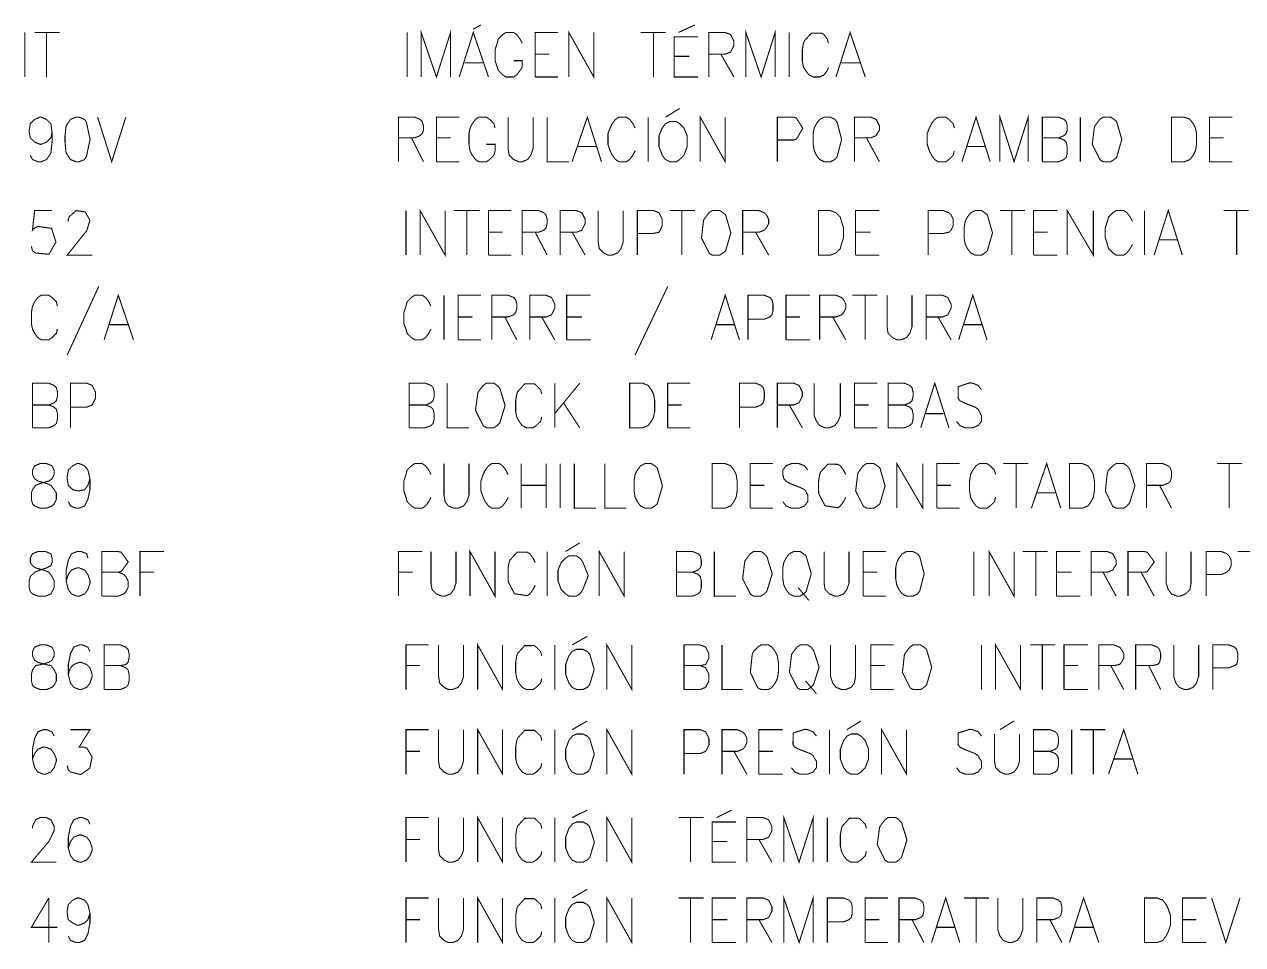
# Model space of a CAD drawing. Header units: millimetres. Extents: x -1355 to 3509, y -1443 to -567.
# Drawn here: x 3369.8 to 3420.3, y -744.8 to -706.6 of the extents above; entities that cross this region are included whole.
import ezdxf

# ---------------------------------------------------------------- set-up
doc = ezdxf.new("R2010")
doc.units = ezdxf.units.MM

msp = doc.modelspace()

# ---------------------------------------------------------------- linework, layer by layer
at = {"color": 0, "const_width": 0.045}
for points in [[(3369.777, -706.973), (3369.777, -708.82)], [(3370.182, -706.973), (3371.217, -706.973)], [(3370.677, -706.973), (3370.677, -708.82)], [(3385.631, -706.973), (3385.631, -708.82)], [(3386.217, -708.82), (3386.217, -706.973), (3386.848, -708.82), (3387.434, -706.973), (3387.434, -708.82)], [(3387.795, -708.82), (3388.378, -706.973), (3389.009, -708.82)], [(3388.378, -706.838), (3388.695, -706.659)], [(3390.408, -707.425), (3390.317, -707.243), (3390.182, -707.064), (3390.048, -706.973), (3389.73, -706.973), (3389.595, -707.064), (3389.417, -707.243), (3389.369, -707.425), (3389.282, -707.694), (3389.282, -708.143), (3389.417, -708.551), (3389.595, -708.729), (3389.73, -708.82), (3390.048, -708.82), (3390.182, -708.729), (3390.317, -708.551), (3390.408, -708.415), (3390.408, -708.143), (3390.048, -708.143)], [(3390.948, -708.82), (3390.948, -706.973), (3391.892, -706.973)], [(3392.343, -708.82), (3392.343, -706.973), (3393.378, -708.82), (3393.378, -706.973)], [(3395.317, -706.973), (3396.352, -706.973)], [(3395.857, -706.973), (3395.857, -708.82)], [(3396.892, -706.973), (3397.569, -706.659)], [(3398.153, -708.82), (3398.153, -706.973), (3398.83, -706.973), (3399.056, -707.064), (3399.191, -707.334), (3399.191, -707.512), (3399.056, -707.786), (3398.83, -707.873), (3398.153, -707.873)], [(3399.686, -708.82), (3399.686, -706.973), (3400.317, -708.82), (3400.901, -706.973), (3400.901, -708.82)], [(3401.487, -706.973), (3401.487, -708.82)], [(3403.109, -707.425), (3403.064, -707.243), (3402.93, -707.064), (3402.83, -707), (3402.405, -707), (3402.109, -707.325), (3402.073, -707.425), (3402.027, -707.694), (3402.027, -708.143), (3402.073, -708.415), (3402.164, -708.551), (3402.299, -708.729), (3402.478, -708.82), (3402.749, -708.82), (3402.93, -708.729), (3403.064, -708.551), (3403.109, -708.415)], [(3403.425, -708.82), (3404.009, -706.973), (3404.639, -708.82)], [(3397.704, -707.155), (3396.713, -707.155), (3396.713, -708.82), (3397.704, -708.82)], [(3390.948, -707.873), (3391.534, -707.873)], [(3396.713, -707.964), (3397.343, -707.964)], [(3398.649, -707.873), (3399.191, -708.82)], [(3388.018, -708.234), (3388.786, -708.234)], [(3403.649, -708.234), (3404.417, -708.234)], [(3390.948, -708.82), (3391.892, -708.82)], [(3370.903, -711.116), (3370.856, -711.342), (3370.677, -711.521), (3370.451, -711.612), (3370.407, -711.612), (3370.182, -711.521), (3370.002, -711.342), (3369.956, -711.116), (3369.956, -711.029), (3370.002, -710.756), (3370.182, -710.577), (3370.407, -710.486), (3370.451, -710.486), (3370.677, -710.577), (3370.856, -710.756), (3370.903, -711.116), (3370.903, -711.521), (3370.856, -711.973), (3370.677, -712.243), (3370.451, -712.334), (3370.316, -712.334), (3370.091, -712.243), (3370.002, -712.064)], [(3372.794, -710.486), (3373.378, -712.334), (3373.965, -710.486)], [(3385.272, -712.334), (3385.272, -710.486), (3385.948, -710.486), (3386.172, -710.577), (3386.261, -710.668), (3386.308, -710.847), (3386.308, -711.029), (3386.261, -711.164), (3386.172, -711.252), (3385.948, -711.342), (3385.272, -711.342)], [(3386.848, -712.334), (3386.848, -710.486), (3387.795, -710.486)], [(3389.282, -710.938), (3389.235, -710.756), (3389.056, -710.577), (3388.921, -710.486), (3388.604, -710.486), (3388.469, -710.577), (3388.334, -710.756), (3388.243, -710.938), (3388.199, -711.164), (3388.199, -711.612), (3388.243, -711.882), (3388.334, -712.064), (3388.469, -712.243), (3388.604, -712.334), (3388.921, -712.334), (3389.056, -712.243), (3389.235, -712.064), (3389.282, -711.882), (3389.282, -711.612), (3388.921, -711.612)], [(3389.821, -710.486), (3389.821, -711.794), (3389.865, -712.064), (3390.048, -712.243), (3390.27, -712.334), (3390.408, -712.334), (3390.631, -712.243), (3390.766, -712.064), (3390.857, -711.794), (3390.857, -710.486)], [(3391.443, -710.486), (3391.443, -712.334), (3392.343, -712.334)], [(3392.478, -712.334), (3393.109, -710.486), (3393.695, -712.334)], [(3395.091, -710.938), (3395, -710.756), (3394.865, -710.577), (3394.73, -710.486), (3394.417, -710.486), (3394.282, -710.577), (3394.144, -710.756), (3394.056, -710.938), (3393.965, -711.164), (3393.965, -711.612), (3394.056, -711.882), (3394.144, -712.064), (3394.282, -712.243), (3394.417, -712.334), (3394.73, -712.334), (3394.865, -712.243), (3395, -712.064), (3395.091, -711.882)], [(3395.631, -710.486), (3395.631, -712.334)], [(3396.352, -710.486), (3396.938, -710.126)], [(3397.795, -712.334), (3397.795, -710.486), (3398.83, -712.334), (3398.83, -710.486)], [(3400.992, -712.334), (3400.992, -710.486), (3401.669, -710.486), (3401.786, -710.527), (3402.047, -710.952), (3401.789, -711.392), (3401.669, -711.433), (3400.992, -711.433)], [(3404.191, -712.334), (3404.191, -710.486), (3404.865, -710.486), (3405.091, -710.577), (3405.226, -710.847), (3405.226, -711.029), (3405.135, -711.164), (3405.091, -711.252), (3404.865, -711.342), (3404.191, -711.342)], [(3408.335, -710.938), (3408.288, -710.756), (3408.109, -710.577), (3407.975, -710.486), (3407.658, -710.486), (3407.523, -710.577), (3407.388, -710.756), (3407.299, -710.938), (3407.209, -711.164), (3407.209, -711.612), (3407.299, -711.882), (3407.388, -712.064), (3407.523, -712.243), (3407.658, -712.334), (3407.975, -712.334), (3408.109, -712.243), (3408.288, -712.064), (3408.335, -711.882)], [(3408.649, -712.334), (3409.235, -710.486), (3409.821, -712.334)], [(3410.226, -712.334), (3410.226, -710.486), (3410.813, -712.334), (3411.397, -710.486), (3411.397, -712.334)], [(3411.983, -712.334), (3411.983, -710.486), (3412.657, -710.486), (3412.883, -710.577), (3412.974, -710.668), (3413.018, -710.847), (3413.018, -711.029), (3412.974, -711.164), (3412.883, -711.252), (3412.657, -711.342), (3411.983, -711.342)], [(3413.56, -710.486), (3413.56, -712.334)], [(3418.919, -712.334), (3418.919, -710.486), (3419.866, -710.486)], [(3385.812, -711.342), (3386.308, -712.334)], [(3386.848, -711.342), (3387.434, -711.342)], [(3404.687, -711.342), (3405.226, -712.334)], [(3412.657, -711.342), (3412.883, -711.433), (3412.974, -711.521), (3413.018, -711.703), (3413.018, -711.973), (3412.974, -712.155), (3412.883, -712.243), (3412.657, -712.334), (3411.983, -712.334)], [(3418.919, -711.342), (3419.505, -711.342)], [(3392.704, -711.703), (3393.469, -711.703)], [(3408.875, -711.703), (3409.596, -711.703)], [(3386.848, -712.334), (3387.795, -712.334)], [(3418.919, -712.334), (3419.866, -712.334)], [(3370.903, -714.36), (3370.182, -714.36), (3370.091, -715.172), (3370.182, -715.081), (3370.322, -715.017), (3370.885, -715.099), (3371.064, -715.666), (3370.777, -716.172), (3370.214, -716.122), (3370.091, -716.026), (3370.046, -715.847)], [(3371.577, -714.812), (3371.577, -714.721), (3371.612, -714.618), (3371.897, -714.363), (3372.278, -714.413), (3372.475, -714.765), (3372.34, -715.201), (3372.252, -715.307), (3371.533, -716.207), (3372.568, -716.207)], [(3385.586, -714.36), (3385.586, -716.207)], [(3386.172, -716.207), (3386.172, -714.36), (3387.208, -716.207), (3387.208, -714.36)], [(3387.569, -714.36), (3388.648, -714.36)], [(3388.109, -714.36), (3388.109, -716.207)], [(3389.009, -716.207), (3389.009, -714.36), (3389.956, -714.36)], [(3390.405, -716.207), (3390.405, -714.36), (3391.083, -714.36), (3391.308, -714.451), (3391.396, -714.542), (3391.443, -714.721), (3391.443, -714.9), (3391.396, -715.081), (3391.308, -715.172), (3391.083, -715.261), (3390.405, -715.261)], [(3391.983, -716.207), (3391.983, -714.36), (3392.657, -714.36), (3392.883, -714.451), (3393.018, -714.721), (3393.018, -714.9), (3392.883, -715.172), (3392.657, -715.261), (3391.983, -715.261)], [(3393.56, -714.36), (3393.56, -715.668), (3393.604, -715.938), (3393.783, -716.116), (3393.965, -716.207), (3394.144, -716.207), (3394.369, -716.116), (3394.504, -715.938), (3394.595, -715.668), (3394.595, -714.36)], [(3395.182, -716.207), (3395.182, -714.36), (3395.857, -714.36), (3396.083, -714.451), (3396.217, -714.721), (3396.217, -714.991), (3396.083, -715.261), (3395.857, -715.307), (3395.182, -715.307)], [(3396.531, -714.36), (3397.569, -714.36)], [(3397.027, -714.36), (3397.027, -716.207)], [(3399.552, -716.207), (3399.552, -714.36), (3400.226, -714.36), (3400.452, -714.451), (3400.54, -714.542), (3400.631, -714.721), (3400.631, -714.9), (3400.54, -715.081), (3400.452, -715.172), (3400.226, -715.261), (3399.552, -715.261)], [(3404.235, -716.207), (3404.235, -714.36), (3405.226, -714.36)], [(3407.253, -716.207), (3407.253, -714.36), (3407.883, -714.36), (3408.109, -714.451), (3408.199, -714.542), (3408.288, -714.721), (3408.288, -714.991), (3408.199, -715.172), (3408.109, -715.261), (3407.883, -715.307), (3407.253, -715.307)], [(3410.226, -714.36), (3411.261, -714.36)], [(3410.722, -714.36), (3410.722, -716.207)], [(3411.622, -716.207), (3411.622, -714.36), (3412.613, -714.36)], [(3413.018, -716.207), (3413.018, -714.36), (3414.1, -716.207), (3414.1, -714.36)], [(3415.722, -714.812), (3415.631, -714.63), (3415.496, -714.451), (3415.362, -714.36), (3415.045, -714.36), (3414.91, -714.451), (3414.731, -714.63), (3414.684, -714.812), (3414.596, -715.081), (3414.596, -715.486), (3414.684, -715.756), (3414.731, -715.938), (3414.91, -716.116), (3415.045, -716.207), (3415.362, -716.207), (3415.496, -716.116), (3415.631, -715.938), (3415.722, -715.756)], [(3416.218, -714.36), (3416.218, -716.207)], [(3416.623, -716.207), (3417.209, -714.36), (3417.792, -716.207)], [(3419.505, -714.36), (3420.54, -714.36)], [(3420.045, -714.36), (3420.045, -716.207)], [(3389.009, -715.261), (3389.595, -715.261)], [(3390.948, -715.261), (3391.443, -716.207)], [(3392.478, -715.261), (3393.018, -716.207)], [(3400.091, -715.261), (3400.631, -716.207)], [(3404.235, -715.261), (3404.865, -715.261)], [(3411.622, -715.261), (3412.209, -715.261)], [(3416.848, -715.577), (3417.57, -715.577)], [(3389.009, -716.207), (3389.956, -716.207)], [(3404.235, -716.207), (3405.226, -716.207)], [(3411.622, -716.207), (3412.613, -716.207)], [(3372.838, -717.513), (3371.533, -720.352)], [(3396.443, -717.513), (3395.091, -720.352)], [(3371.126, -718.325), (3371.082, -718.143), (3370.903, -717.964), (3370.768, -717.873), (3370.451, -717.873), (3370.316, -717.964), (3370.182, -718.143), (3370.091, -718.325), (3370.046, -718.595), (3370.046, -719.047), (3370.091, -719.269), (3370.182, -719.452), (3370.316, -719.63), (3370.451, -719.721), (3370.768, -719.721), (3370.903, -719.63), (3371.082, -719.452), (3371.126, -719.269)], [(3373.064, -719.721), (3373.651, -717.873), (3374.282, -719.721)], [(3386.622, -718.325), (3386.533, -718.143), (3386.396, -717.964), (3386.261, -717.873), (3385.948, -717.873), (3385.812, -717.964), (3385.631, -718.143), (3385.586, -718.325), (3385.496, -718.595), (3385.496, -719.047), (3385.586, -719.269), (3385.631, -719.452), (3385.812, -719.63), (3385.948, -719.721), (3386.261, -719.721), (3386.396, -719.63), (3386.533, -719.452), (3386.622, -719.269)], [(3387.164, -717.873), (3387.164, -719.721)], [(3387.748, -719.721), (3387.748, -717.873), (3388.695, -717.873)], [(3389.144, -719.721), (3389.144, -717.873), (3389.821, -717.873), (3390.048, -717.964), (3390.135, -718.055), (3390.182, -718.234), (3390.182, -718.416), (3390.135, -718.595), (3390.048, -718.686), (3389.821, -718.774), (3389.144, -718.774)], [(3390.722, -719.721), (3390.722, -717.873), (3391.396, -717.873), (3391.622, -717.964), (3391.757, -718.234), (3391.757, -718.416), (3391.622, -718.686), (3391.396, -718.774), (3390.722, -718.774)], [(3392.252, -719.721), (3392.252, -717.873), (3393.243, -717.873)], [(3398.244, -719.721), (3398.83, -717.873), (3399.417, -719.721)], [(3399.775, -719.721), (3399.775, -717.873), (3400.452, -717.873), (3400.678, -717.964), (3400.766, -718.055), (3400.812, -718.234), (3400.812, -718.504), (3400.766, -718.686), (3400.678, -718.774), (3400.452, -718.865), (3399.775, -718.865)], [(3401.352, -719.721), (3401.352, -717.873), (3402.344, -717.873)], [(3402.749, -719.721), (3402.749, -717.873), (3403.425, -717.873), (3403.649, -717.964), (3403.739, -718.055), (3403.83, -718.234), (3403.83, -718.416), (3403.739, -718.595), (3403.649, -718.686), (3403.425, -718.774), (3402.749, -718.774)], [(3404.1, -717.873), (3405.135, -717.873)], [(3404.639, -717.873), (3404.639, -719.721)], [(3405.543, -717.873), (3405.543, -719.181), (3405.587, -719.452), (3405.766, -719.63), (3405.948, -719.721), (3406.127, -719.721), (3406.352, -719.63), (3406.487, -719.452), (3406.578, -719.181), (3406.578, -717.873)], [(3407.162, -719.721), (3407.162, -717.873), (3407.839, -717.873), (3408.065, -717.964), (3408.199, -718.234), (3408.199, -718.416), (3408.065, -718.686), (3407.839, -718.774), (3407.162, -718.774)], [(3408.513, -719.721), (3409.1, -717.873), (3409.687, -719.721)], [(3373.29, -719.091), (3374.056, -719.091)], [(3387.748, -718.774), (3388.334, -718.774)], [(3389.686, -718.774), (3390.182, -719.721)], [(3391.217, -718.774), (3391.757, -719.721)], [(3392.252, -718.774), (3392.883, -718.774)], [(3398.469, -719.091), (3399.191, -719.091)], [(3401.352, -718.774), (3401.938, -718.774)], [(3403.288, -718.774), (3403.83, -719.721)], [(3407.658, -718.774), (3408.199, -719.721)], [(3408.739, -719.091), (3409.461, -719.091)], [(3387.748, -719.721), (3388.695, -719.721)], [(3392.252, -719.721), (3393.243, -719.721)], [(3401.352, -719.721), (3402.344, -719.721)], [(3370.091, -723.369), (3370.091, -721.521), (3370.768, -721.521), (3370.991, -721.613), (3371.082, -721.703), (3371.128, -721.882), (3371.128, -722.064), (3371.082, -722.243), (3370.991, -722.334), (3370.768, -722.425), (3370.091, -722.425)], [(3371.668, -723.369), (3371.668, -721.521), (3372.343, -721.521), (3372.568, -721.613), (3372.703, -721.882), (3372.703, -722.152), (3372.568, -722.425), (3372.343, -722.513), (3371.668, -722.513)], [(3385.722, -723.369), (3385.722, -721.521), (3386.399, -721.521), (3386.622, -721.613), (3386.712, -721.703), (3386.757, -721.882), (3386.757, -722.064), (3386.712, -722.243), (3386.622, -722.334), (3386.399, -722.425), (3385.722, -722.425)], [(3387.299, -721.521), (3387.299, -723.369), (3388.199, -723.369)], [(3391.217, -721.973), (3391.173, -721.794), (3390.991, -721.613), (3390.915, -721.548), (3390.51, -721.551), (3390.211, -721.882), (3390.182, -721.973), (3390.135, -722.243), (3390.135, -722.695), (3390.182, -722.921), (3390.272, -723.099), (3390.408, -723.278), (3390.586, -723.369), (3390.857, -723.369), (3390.991, -723.278), (3391.173, -723.099), (3391.217, -722.921)], [(3391.757, -721.521), (3391.757, -723.369)], [(3392.795, -721.521), (3391.757, -722.782)], [(3396.443, -723.369), (3396.443, -721.521), (3397.388, -721.521)], [(3399.417, -723.369), (3399.417, -721.521), (3400.091, -721.521), (3400.317, -721.613), (3400.405, -721.703), (3400.452, -721.882), (3400.452, -722.152), (3400.405, -722.334), (3400.317, -722.425), (3400.091, -722.513), (3399.417, -722.513)], [(3400.992, -723.369), (3400.992, -721.521), (3401.669, -721.521), (3401.892, -721.613), (3402.027, -721.882), (3402.027, -722.064), (3401.892, -722.334), (3401.669, -722.425), (3400.992, -722.425)], [(3402.523, -721.521), (3402.523, -722.873), (3402.613, -723.099), (3402.749, -723.278), (3402.973, -723.369), (3403.153, -723.369), (3403.378, -723.278), (3403.513, -723.099), (3403.604, -722.873), (3403.604, -721.521)], [(3404.191, -723.369), (3404.191, -721.521), (3405.135, -721.521)], [(3405.587, -723.369), (3405.587, -721.521), (3406.261, -721.521), (3406.487, -721.613), (3406.578, -721.703), (3406.622, -721.882), (3406.622, -722.064), (3406.578, -722.243), (3406.487, -722.334), (3406.261, -722.425), (3405.587, -722.425)], [(3406.939, -723.369), (3407.523, -721.521), (3408.109, -723.369)], [(3409.461, -721.794), (3409.326, -721.613), (3409.1, -721.521), (3408.971, -721.507), (3408.499, -721.662), (3408.487, -722.141), (3408.561, -722.243), (3408.739, -722.334), (3409.191, -722.513), (3409.326, -722.604), (3409.461, -722.873), (3409.461, -723.099), (3409.326, -723.278), (3409.1, -723.369), (3408.784, -723.369), (3408.561, -723.278), (3408.426, -723.099)], [(3370.768, -722.425), (3370.991, -722.513), (3371.082, -722.604), (3371.128, -722.782), (3371.128, -723.008), (3371.082, -723.19), (3370.991, -723.278), (3370.768, -723.369), (3370.091, -723.369)], [(3386.399, -722.425), (3386.622, -722.513), (3386.712, -722.604), (3386.757, -722.782), (3386.757, -723.008), (3386.712, -723.19), (3386.622, -723.278), (3386.399, -723.369), (3385.722, -723.369)], [(3392.117, -722.334), (3392.795, -723.369)], [(3396.443, -722.425), (3397.029, -722.425)], [(3401.487, -722.425), (3402.027, -723.369)], [(3404.191, -722.425), (3404.775, -722.425)], [(3406.261, -722.425), (3406.487, -722.513), (3406.578, -722.604), (3406.622, -722.786), (3406.622, -723.008), (3406.578, -723.19), (3406.487, -723.278), (3406.261, -723.369), (3405.587, -723.369)], [(3407.164, -722.786), (3407.883, -722.786)], [(3396.443, -723.369), (3397.388, -723.369)], [(3404.191, -723.369), (3405.135, -723.369)], [(3372.477, -725.487), (3372.39, -725.756), (3372.255, -725.938), (3372.029, -725.982), (3371.938, -725.982), (3371.759, -725.938), (3371.577, -725.756), (3371.533, -725.487), (3371.533, -725.396), (3371.577, -725.126), (3371.759, -724.947), (3371.938, -724.856), (3372.029, -724.856), (3372.255, -724.947), (3372.39, -725.126), (3372.477, -725.487), (3372.477, -725.938), (3372.39, -726.342), (3372.255, -726.613), (3372.029, -726.703), (3371.894, -726.703), (3371.668, -726.613), (3371.577, -726.433)], [(3386.622, -725.307), (3386.533, -725.126), (3386.399, -724.947), (3386.261, -724.856), (3385.948, -724.856), (3385.812, -724.947), (3385.631, -725.126), (3385.586, -725.307), (3385.496, -725.578), (3385.496, -725.982), (3385.586, -726.252), (3385.631, -726.433), (3385.812, -726.613), (3385.948, -726.703), (3386.261, -726.703), (3386.399, -726.613), (3386.533, -726.433), (3386.622, -726.252)], [(3387.164, -724.856), (3387.164, -726.164), (3387.208, -726.433), (3387.343, -726.613), (3387.569, -726.703), (3387.748, -726.703), (3387.973, -726.613), (3388.109, -726.433), (3388.199, -726.164), (3388.199, -724.856)], [(3389.821, -725.307), (3389.73, -725.126), (3389.595, -724.947), (3389.46, -724.856), (3389.146, -724.856), (3389.009, -724.947), (3388.874, -725.126), (3388.786, -725.307), (3388.695, -725.578), (3388.695, -725.982), (3388.786, -726.252), (3388.874, -726.433), (3389.009, -726.613), (3389.146, -726.703), (3389.46, -726.703), (3389.595, -726.613), (3389.73, -726.433), (3389.821, -726.252)], [(3390.361, -724.856), (3390.361, -726.703)], [(3391.399, -724.856), (3391.399, -726.703)], [(3391.983, -724.856), (3391.983, -726.703)], [(3392.569, -724.856), (3392.569, -726.703), (3393.469, -726.703)], [(3393.83, -724.856), (3393.83, -726.703), (3394.73, -726.703)], [(3399.865, -726.703), (3399.865, -724.856), (3400.812, -724.856)], [(3402.252, -725.126), (3402.118, -724.947), (3401.892, -724.856), (3401.578, -724.856), (3401.352, -724.947), (3401.218, -725.126), (3401.218, -725.307), (3401.261, -725.487), (3401.352, -725.578), (3401.487, -725.668), (3401.938, -725.847), (3402.118, -725.938), (3402.164, -725.982), (3402.252, -726.164), (3402.252, -726.433), (3402.118, -726.613), (3401.892, -726.703), (3401.578, -726.703), (3401.352, -726.613), (3401.218, -726.433)], [(3403.83, -725.307), (3403.739, -725.126), (3403.604, -724.947), (3403.504, -724.885), (3403.083, -724.882), (3402.783, -725.208), (3402.749, -725.307), (3402.704, -725.578), (3402.704, -725.982), (3402.707, -726.102), (3402.969, -726.604), (3403.496, -726.686), (3403.604, -726.613), (3403.739, -726.433), (3403.83, -726.252)], [(3405.948, -726.703), (3405.948, -724.856), (3407.027, -726.703), (3407.027, -724.856)], [(3407.613, -726.703), (3407.613, -724.856), (3408.561, -724.856)], [(3410.047, -725.307), (3410, -725.126), (3409.821, -724.947), (3409.687, -724.856), (3409.37, -724.856), (3409.235, -724.947), (3409.1, -725.126), (3409.009, -725.307), (3408.965, -725.578), (3408.965, -725.982), (3409.009, -726.252), (3409.1, -726.433), (3409.235, -726.613), (3409.37, -726.703), (3409.687, -726.703), (3409.821, -726.613), (3410, -726.433), (3410.047, -726.252)], [(3410.361, -724.856), (3411.397, -724.856)], [(3410.901, -724.856), (3410.901, -726.703)], [(3411.531, -726.703), (3412.165, -724.856), (3412.749, -726.703)], [(3416.309, -726.703), (3416.309, -724.856), (3416.983, -724.856), (3417.209, -724.947), (3417.3, -725.038), (3417.344, -725.216), (3417.344, -725.396), (3417.3, -725.578), (3417.209, -725.668), (3416.983, -725.756), (3416.309, -725.756)], [(3419.236, -724.856), (3420.271, -724.856)], [(3419.731, -724.856), (3419.731, -726.703)], [(3390.361, -725.756), (3391.399, -725.756)], [(3399.865, -725.756), (3400.452, -725.756)], [(3407.613, -725.756), (3408.199, -725.756)], [(3416.848, -725.756), (3417.344, -726.703)], [(3411.757, -726.073), (3412.523, -726.073)], [(3399.865, -726.703), (3400.812, -726.703)], [(3407.613, -726.703), (3408.561, -726.703)], [(3392.209, -728.504), (3392.795, -728.143)], [(3372.39, -728.774), (3372.343, -728.595), (3372.12, -728.504), (3371.938, -728.504), (3371.712, -728.595), (3371.577, -728.865), (3371.49, -729.27), (3371.49, -729.721), (3371.577, -730.082), (3371.712, -730.261), (3371.938, -730.352), (3372.029, -730.352), (3372.255, -730.261), (3372.39, -730.082), (3372.477, -729.812), (3372.477, -729.721), (3372.39, -729.452), (3372.255, -729.27), (3372.029, -729.182), (3371.938, -729.182), (3371.712, -729.27), (3371.577, -729.452), (3371.49, -729.721)], [(3372.973, -730.352), (3372.973, -728.504), (3373.651, -728.504), (3373.771, -728.533), (3374.064, -728.933), (3373.771, -729.334), (3373.651, -729.361), (3372.973, -729.361)], [(3374.551, -730.352), (3374.551, -728.504), (3375.542, -728.504)], [(3385.272, -730.352), (3385.272, -728.504), (3386.264, -728.504)], [(3386.622, -728.504), (3386.622, -729.812), (3386.669, -730.082), (3386.848, -730.261), (3387.073, -730.352), (3387.208, -730.352), (3387.434, -730.261), (3387.569, -730.082), (3387.66, -729.812), (3387.66, -728.504)], [(3388.243, -730.352), (3388.243, -728.504), (3389.278, -730.352), (3389.278, -728.504)], [(3390.948, -728.956), (3390.857, -728.774), (3390.722, -728.595), (3390.622, -728.533), (3390.199, -728.531), (3389.9, -728.856), (3389.865, -728.956), (3389.821, -729.182), (3389.821, -729.63), (3389.824, -729.75), (3390.085, -730.252), (3390.613, -730.334), (3390.722, -730.261), (3390.857, -730.082), (3390.948, -729.9)], [(3391.443, -728.504), (3391.443, -730.352)], [(3393.604, -730.352), (3393.604, -728.504), (3394.639, -730.352), (3394.639, -728.504)], [(3396.804, -730.352), (3396.804, -728.504), (3397.478, -728.504), (3397.704, -728.595), (3397.795, -728.686), (3397.839, -728.865), (3397.839, -729.047), (3397.795, -729.182), (3397.704, -729.27), (3397.478, -729.361), (3396.804, -729.361)], [(3398.378, -728.504), (3398.378, -730.352), (3399.279, -730.352)], [(3402.93, -728.504), (3402.93, -729.812), (3402.973, -730.082), (3403.153, -730.261), (3403.378, -730.352), (3403.513, -730.352), (3403.739, -730.261), (3403.875, -730.082), (3403.965, -729.812), (3403.965, -728.504)], [(3404.552, -730.352), (3404.552, -728.504), (3405.496, -728.504)], [(3409.144, -728.504), (3409.144, -730.352)], [(3409.775, -730.352), (3409.775, -728.504), (3410.813, -730.352), (3410.813, -728.504)], [(3411.17, -728.504), (3412.209, -728.504)], [(3411.713, -728.504), (3411.713, -730.352)], [(3412.57, -730.352), (3412.57, -728.504), (3413.56, -728.504)], [(3414.01, -730.352), (3414.01, -728.504), (3414.687, -728.504), (3414.91, -728.595), (3415.045, -728.865), (3415.045, -729.047), (3414.957, -729.182), (3414.91, -729.27), (3414.687, -729.361), (3414.01, -729.361)], [(3415.54, -730.352), (3415.54, -728.504), (3416.218, -728.504), (3416.338, -728.533), (3416.631, -728.933), (3416.338, -729.334), (3416.218, -729.361), (3415.54, -729.361)], [(3417.118, -728.504), (3417.118, -729.812), (3417.209, -730.082), (3417.344, -730.261), (3417.57, -730.352), (3417.704, -730.352), (3417.928, -730.261), (3418.109, -730.082), (3418.153, -729.812), (3418.153, -728.504)], [(3418.784, -730.352), (3418.784, -728.504), (3419.414, -728.504), (3419.64, -728.595), (3419.731, -728.686), (3419.822, -728.865), (3419.822, -729.091), (3419.731, -729.27), (3419.64, -729.361), (3419.414, -729.452), (3418.784, -729.452)], [(3420.092, -728.504), (3421.127, -728.504)], [(3373.651, -729.361), (3373.877, -729.452), (3373.965, -729.539), (3374.056, -729.721), (3374.056, -729.991), (3373.965, -730.173), (3373.877, -730.261), (3373.651, -730.352), (3372.973, -730.352)], [(3374.551, -729.361), (3375.137, -729.361)], [(3385.27, -729.361), (3385.857, -729.361)], [(3397.478, -729.361), (3397.704, -729.452), (3397.795, -729.539), (3397.839, -729.721), (3397.839, -729.991), (3397.795, -730.173), (3397.704, -730.261), (3397.478, -730.352), (3396.804, -730.352)], [(3404.552, -729.361), (3405.135, -729.361)], [(3412.57, -729.361), (3413.2, -729.361)], [(3414.505, -729.361), (3415.045, -730.352)], [(3416.083, -729.361), (3416.623, -730.352)], [(3401.848, -729.991), (3402.299, -730.531)], [(3404.552, -730.352), (3405.496, -730.352)], [(3412.57, -730.352), (3413.56, -730.352)], [(3388.56, -734.226), (3388.56, -732.378), (3389.595, -734.226), (3389.595, -732.378)], [(3392.478, -732.378), (3393.109, -732.018)], [(3393.921, -734.226), (3393.921, -732.378), (3394.956, -734.226), (3394.956, -732.378)], [(3410.044, -734.226), (3410.044, -732.378), (3411.083, -734.226), (3411.083, -732.378)], [(3372.477, -732.648), (3372.386, -732.469), (3372.164, -732.378), (3372.029, -732.378), (3371.803, -732.469), (3371.668, -732.739), (3371.577, -733.19), (3371.577, -733.595), (3371.668, -733.956), (3371.803, -734.135), (3372.029, -734.226), (3372.117, -734.226), (3372.343, -734.135), (3372.477, -733.956), (3372.568, -733.686), (3372.568, -733.595), (3372.477, -733.325), (3372.343, -733.19), (3372.117, -733.099), (3372.029, -733.099), (3371.803, -733.19), (3371.668, -733.325), (3371.577, -733.595)], [(3373.064, -734.226), (3373.064, -732.378), (3373.739, -732.378), (3373.965, -732.469), (3374.056, -732.56), (3374.099, -732.739), (3374.099, -732.918), (3374.056, -733.099), (3373.965, -733.19), (3373.739, -733.234), (3373.064, -733.234)], [(3385.586, -734.226), (3385.586, -732.378), (3386.533, -732.378)], [(3386.938, -732.378), (3386.938, -733.686), (3386.983, -733.956), (3387.164, -734.135), (3387.343, -734.226), (3387.522, -734.226), (3387.748, -734.135), (3387.883, -733.956), (3387.973, -733.686), (3387.973, -732.378)], [(3391.217, -732.83), (3391.173, -732.648), (3390.991, -732.469), (3390.915, -732.405), (3390.51, -732.407), (3390.211, -732.739), (3390.182, -732.83), (3390.135, -733.099), (3390.135, -733.504), (3390.182, -733.774), (3390.27, -733.956), (3390.408, -734.135), (3390.586, -734.226), (3390.857, -734.226), (3390.991, -734.135), (3391.173, -733.956), (3391.217, -733.774)], [(3391.757, -732.378), (3391.757, -734.226)], [(3397.118, -734.226), (3397.118, -732.378), (3397.795, -732.378), (3398.018, -732.469), (3398.153, -732.739), (3398.153, -732.918), (3398.018, -733.19), (3397.795, -733.234), (3397.118, -733.234)], [(3398.695, -732.378), (3398.695, -734.226), (3399.552, -734.226)], [(3403.199, -732.378), (3403.199, -733.686), (3403.288, -733.956), (3403.425, -734.135), (3403.649, -734.226), (3403.83, -734.226), (3404.056, -734.135), (3404.191, -733.956), (3404.235, -733.686), (3404.235, -732.378)], [(3404.865, -734.226), (3404.865, -732.378), (3405.813, -732.378)], [(3409.461, -732.378), (3409.461, -734.226)], [(3411.488, -732.378), (3412.523, -732.378)], [(3411.983, -732.378), (3411.983, -734.226)], [(3412.883, -734.226), (3412.883, -732.378), (3413.875, -732.378)], [(3414.326, -734.226), (3414.326, -732.378), (3414.957, -732.378), (3415.183, -732.469), (3415.27, -732.56), (3415.362, -732.739), (3415.362, -732.918), (3415.27, -733.099), (3415.183, -733.19), (3414.957, -733.234), (3414.326, -733.234)], [(3415.857, -734.226), (3415.857, -732.378), (3416.531, -732.378), (3416.757, -732.469), (3416.848, -732.56), (3416.892, -732.739), (3416.892, -732.918), (3416.848, -733.099), (3416.757, -733.19), (3416.531, -733.234), (3415.857, -733.234)], [(3417.435, -732.378), (3417.435, -733.686), (3417.523, -733.956), (3417.658, -734.135), (3417.883, -734.226), (3418.018, -734.226), (3418.244, -734.135), (3418.379, -733.956), (3418.47, -733.686), (3418.47, -732.378)], [(3419.053, -734.226), (3419.053, -732.378), (3419.731, -732.378), (3419.957, -732.469), (3420.045, -732.56), (3420.092, -732.739), (3420.092, -733.008), (3420.045, -733.19), (3419.957, -733.234), (3419.731, -733.325), (3419.053, -733.325)], [(3373.739, -733.234), (3373.965, -733.325), (3374.056, -733.413), (3374.099, -733.595), (3374.099, -733.865), (3374.056, -734.044), (3373.965, -734.135), (3373.739, -734.226), (3373.064, -734.226)], [(3385.586, -733.234), (3386.172, -733.234)], [(3397.795, -733.234), (3398.018, -733.325), (3398.153, -733.595), (3398.153, -733.865), (3398.018, -734.135), (3397.795, -734.226), (3397.118, -734.226)], [(3404.865, -733.234), (3405.452, -733.234)], [(3412.883, -733.234), (3413.47, -733.234)], [(3414.822, -733.234), (3415.362, -734.226)], [(3416.397, -733.234), (3416.892, -734.226)], [(3402.162, -733.865), (3402.613, -734.405)], [(3404.865, -734.226), (3405.813, -734.226)], [(3412.883, -734.226), (3413.875, -734.226)], [(3388.56, -737.739), (3388.56, -735.892), (3389.595, -737.739), (3389.595, -735.892)], [(3392.478, -735.892), (3393.109, -735.531)], [(3393.921, -737.739), (3393.921, -735.892), (3394.956, -737.739), (3394.956, -735.892)], [(3403.875, -735.892), (3404.461, -735.531)], [(3405.317, -737.739), (3405.317, -735.892), (3406.352, -737.739), (3406.352, -735.892)], [(3410.813, -735.531), (3410.226, -735.892)], [(3414.731, -737.739), (3415.362, -735.892), (3415.948, -737.739)], [(3370.991, -736.161), (3370.903, -735.982), (3370.677, -735.892), (3370.542, -735.892), (3370.316, -735.982), (3370.182, -736.253), (3370.091, -736.703), (3370.091, -737.108), (3370.182, -737.469), (3370.316, -737.648), (3370.542, -737.739), (3370.633, -737.739), (3370.856, -737.648), (3370.991, -737.469), (3371.082, -737.199), (3371.082, -737.108), (3370.991, -736.882), (3370.856, -736.703), (3370.633, -736.613), (3370.542, -736.613), (3370.316, -736.703), (3370.182, -736.882), (3370.091, -737.108)], [(3371.668, -735.892), (3372.477, -735.892), (3372.029, -736.613), (3372.252, -736.613), (3372.355, -736.668), (3372.565, -737.023), (3372.469, -737.49), (3372.094, -737.754), (3371.668, -737.648), (3371.577, -737.56), (3371.533, -737.379)], [(3385.586, -737.739), (3385.586, -735.892), (3386.533, -735.892)], [(3386.938, -735.892), (3386.938, -737.199), (3386.983, -737.469), (3387.164, -737.648), (3387.343, -737.739), (3387.525, -737.739), (3387.748, -737.648), (3387.883, -737.469), (3387.973, -737.199), (3387.973, -735.892)], [(3391.217, -736.343), (3391.173, -736.161), (3390.991, -735.982), (3390.915, -735.918), (3390.51, -735.921), (3390.211, -736.253), (3390.182, -736.343), (3390.135, -736.613), (3390.135, -737.065), (3390.182, -737.287), (3390.272, -737.469), (3390.408, -737.648), (3390.586, -737.739), (3390.857, -737.739), (3390.991, -737.648), (3391.173, -737.469), (3391.217, -737.287)], [(3391.757, -735.892), (3391.757, -737.739)], [(3397.118, -737.739), (3397.118, -735.892), (3397.795, -735.892), (3398.018, -735.982), (3398.156, -736.253), (3398.156, -736.522), (3398.018, -736.792), (3397.795, -736.882), (3397.118, -736.882)], [(3398.695, -737.739), (3398.695, -735.892), (3399.326, -735.892), (3399.552, -735.982), (3399.639, -736.073), (3399.73, -736.253), (3399.73, -736.434), (3399.639, -736.613), (3399.552, -736.703), (3399.326, -736.792), (3398.695, -736.792)], [(3400.226, -737.739), (3400.226, -735.892), (3401.218, -735.892)], [(3402.613, -736.161), (3402.478, -735.982), (3402.252, -735.892), (3402.124, -735.877), (3401.652, -736.029), (3401.639, -736.507), (3401.713, -736.613), (3401.892, -736.703), (3402.344, -736.882), (3402.478, -736.973), (3402.523, -737.065), (3402.613, -737.199), (3402.613, -737.469), (3402.478, -737.648), (3402.252, -737.739), (3401.938, -737.739), (3401.713, -737.648), (3401.578, -737.469)], [(3403.153, -735.892), (3403.153, -737.739)], [(3409.461, -736.161), (3409.326, -735.982), (3409.1, -735.892), (3408.971, -735.877), (3408.499, -736.029), (3408.487, -736.507), (3408.561, -736.613), (3408.739, -736.703), (3409.191, -736.882), (3409.326, -736.973), (3409.37, -737.065), (3409.461, -737.199), (3409.461, -737.469), (3409.326, -737.648), (3409.1, -737.739), (3408.784, -737.739), (3408.561, -737.648), (3408.426, -737.469)], [(3410, -736.073), (3410, -737.199), (3410.047, -737.469), (3410.226, -737.648), (3410.452, -737.739), (3410.587, -737.739), (3410.813, -737.648), (3410.948, -737.469), (3411.039, -737.199), (3411.039, -736.073)], [(3411.622, -737.739), (3411.622, -735.892), (3412.3, -735.892), (3412.523, -735.982), (3412.613, -736.073), (3412.657, -736.253), (3412.657, -736.434), (3412.613, -736.613), (3412.523, -736.703), (3412.3, -736.792), (3411.622, -736.792)], [(3413.2, -735.892), (3413.2, -737.739)], [(3413.56, -735.892), (3414.596, -735.892)], [(3414.1, -735.892), (3414.1, -737.739)], [(3385.586, -736.792), (3386.172, -736.792)], [(3399.191, -736.792), (3399.73, -737.739)], [(3400.226, -736.792), (3400.812, -736.792)], [(3412.3, -736.792), (3412.523, -736.882), (3412.613, -736.973), (3412.657, -737.108), (3412.657, -737.379), (3412.613, -737.56), (3412.523, -737.648), (3412.3, -737.739), (3411.622, -737.739)], [(3414.957, -737.108), (3415.722, -737.108)], [(3400.226, -737.739), (3401.218, -737.739)], [(3392.478, -739.539), (3393.109, -739.226)], [(3398.469, -739.539), (3399.1, -739.226)], [(3370.091, -739.991), (3370.091, -739.9), (3370.225, -739.631), (3370.407, -739.539), (3370.677, -739.539), (3370.856, -739.631), (3370.991, -739.9), (3370.991, -740.082), (3370.768, -740.531), (3370.046, -741.387), (3371.082, -741.387)], [(3372.477, -739.813), (3372.39, -739.631), (3372.164, -739.539), (3372.029, -739.539), (3371.803, -739.631), (3371.668, -739.9), (3371.577, -740.352), (3371.577, -740.801), (3371.668, -741.118), (3371.803, -741.296), (3372.029, -741.387), (3372.12, -741.387), (3372.343, -741.296), (3372.477, -741.118), (3372.568, -740.892), (3372.568, -740.801), (3372.477, -740.531), (3372.343, -740.352), (3372.12, -740.261), (3372.029, -740.261), (3371.803, -740.352), (3371.668, -740.531), (3371.577, -740.801)], [(3385.586, -741.387), (3385.586, -739.539), (3386.533, -739.539)], [(3386.938, -739.539), (3386.938, -740.892), (3386.983, -741.118), (3387.164, -741.296), (3387.343, -741.387), (3387.525, -741.387), (3387.748, -741.296), (3387.886, -741.118), (3387.973, -740.892), (3387.973, -739.539)], [(3388.56, -741.387), (3388.56, -739.539), (3389.595, -741.387), (3389.595, -739.539)], [(3391.217, -739.991), (3391.173, -739.813), (3390.991, -739.631), (3390.915, -739.566), (3390.51, -739.568), (3390.211, -739.9), (3390.182, -739.991), (3390.138, -740.261), (3390.138, -740.713), (3390.182, -740.939), (3390.272, -741.118), (3390.408, -741.296), (3390.586, -741.387), (3390.857, -741.387), (3390.991, -741.296), (3391.173, -741.118), (3391.217, -740.939)], [(3391.757, -739.539), (3391.757, -741.387)], [(3393.921, -741.387), (3393.921, -739.539), (3394.956, -741.387), (3394.956, -739.539)], [(3396.895, -739.539), (3397.93, -739.539)], [(3397.388, -739.539), (3397.388, -741.387)], [(3399.282, -739.722), (3398.291, -739.722), (3398.291, -741.387), (3399.282, -741.387)], [(3399.73, -741.387), (3399.73, -739.539), (3400.408, -739.539), (3400.631, -739.631), (3400.766, -739.9), (3400.766, -740.082), (3400.631, -740.352), (3400.408, -740.443), (3399.73, -740.443)], [(3401.261, -741.387), (3401.261, -739.539), (3401.892, -741.387), (3402.478, -739.539), (3402.478, -741.387)], [(3403.064, -739.539), (3403.064, -741.387)], [(3404.687, -739.991), (3404.639, -739.813), (3404.461, -739.631), (3404.384, -739.566), (3403.977, -739.568), (3403.681, -739.9), (3403.652, -739.991), (3403.604, -740.261), (3403.604, -740.713), (3403.652, -740.939), (3403.739, -741.118), (3403.875, -741.296), (3404.056, -741.387), (3404.326, -741.387), (3404.461, -741.296), (3404.639, -741.118), (3404.687, -740.939)], [(3385.586, -740.443), (3386.172, -740.443)], [(3398.291, -740.531), (3398.921, -740.531)], [(3400.226, -740.443), (3400.766, -741.387)], [(3370.768, -742.874), (3370.046, -744.091), (3371.128, -744.091)], [(3370.768, -742.874), (3370.768, -744.722)], [(3372.477, -743.505), (3372.39, -743.774), (3372.255, -743.909), (3372.029, -744), (3371.938, -744), (3371.759, -743.909), (3371.577, -743.774), (3371.533, -743.505), (3371.533, -743.414), (3371.577, -743.143), (3371.759, -742.965), (3371.938, -742.874), (3372.029, -742.874), (3372.255, -742.965), (3372.39, -743.143), (3372.477, -743.505), (3372.477, -743.909), (3372.39, -744.361), (3372.255, -744.631), (3372.029, -744.722), (3371.894, -744.722), (3371.668, -744.631), (3371.577, -744.452)], [(3385.586, -744.722), (3385.586, -742.874), (3386.533, -742.874)], [(3386.938, -742.874), (3386.938, -744.179), (3386.983, -744.452), (3387.164, -744.631), (3387.343, -744.722), (3387.525, -744.722), (3387.748, -744.631), (3387.886, -744.452), (3387.973, -744.179), (3387.973, -742.874)], [(3388.56, -744.722), (3388.56, -742.874), (3389.595, -744.722), (3389.595, -742.874)], [(3391.217, -743.325), (3391.173, -743.143), (3390.991, -742.965), (3390.915, -742.9), (3390.51, -742.903), (3390.211, -743.234), (3390.182, -743.325), (3390.138, -743.595), (3390.138, -744), (3390.182, -744.27), (3390.272, -744.452), (3390.408, -744.631), (3390.586, -744.722), (3390.857, -744.722), (3390.991, -744.631), (3391.173, -744.452), (3391.217, -744.27)], [(3391.76, -742.874), (3391.76, -744.722)], [(3392.478, -742.874), (3393.109, -742.513)], [(3393.921, -744.722), (3393.921, -742.874), (3394.956, -744.722), (3394.956, -742.874)], [(3396.895, -742.874), (3397.93, -742.874)], [(3397.39, -742.874), (3397.39, -744.722)], [(3398.291, -744.722), (3398.291, -742.874), (3399.282, -742.874)], [(3399.73, -744.722), (3399.73, -742.874), (3400.408, -742.874), (3400.631, -742.965), (3400.769, -743.234), (3400.769, -743.414), (3400.631, -743.686), (3400.408, -743.774), (3399.73, -743.774)], [(3401.261, -744.722), (3401.261, -742.874), (3401.895, -744.722), (3402.478, -742.874), (3402.478, -744.722)], [(3403.064, -744.722), (3403.064, -742.874), (3403.739, -742.874), (3403.965, -742.965), (3404.056, -743.053), (3404.1, -743.234), (3404.1, -743.505), (3404.056, -743.686), (3403.965, -743.774), (3403.739, -743.865), (3403.064, -743.865)], [(3404.639, -744.722), (3404.639, -742.874), (3405.587, -742.874)], [(3406.038, -744.722), (3406.038, -742.874), (3406.713, -742.874), (3406.939, -742.965), (3407.03, -743.053), (3407.073, -743.234), (3407.073, -743.414), (3407.03, -743.595), (3406.939, -743.686), (3406.713, -743.774), (3406.038, -743.774)], [(3407.388, -744.722), (3407.975, -742.874), (3408.561, -744.722)], [(3408.739, -742.874), (3409.778, -742.874)], [(3409.235, -742.874), (3409.235, -744.722)], [(3410.135, -742.874), (3410.135, -744.179), (3410.226, -744.452), (3410.361, -744.631), (3410.587, -744.722), (3410.722, -744.722), (3410.948, -744.631), (3411.083, -744.452), (3411.173, -744.179), (3411.173, -742.874)], [(3411.757, -744.722), (3411.757, -742.874), (3412.435, -742.874), (3412.66, -742.965), (3412.749, -743.053), (3412.795, -743.234), (3412.795, -743.414), (3412.749, -743.595), (3412.66, -743.686), (3412.435, -743.774), (3411.757, -743.774)], [(3413.109, -744.722), (3413.696, -742.874), (3414.326, -744.722)], [(3417.796, -744.722), (3417.796, -742.874), (3418.784, -742.874)], [(3419.01, -742.874), (3419.596, -744.722), (3420.183, -742.874)], [(3385.586, -743.774), (3386.172, -743.774)], [(3398.291, -743.774), (3398.921, -743.774)], [(3400.226, -743.774), (3400.769, -744.722)], [(3404.639, -743.774), (3405.226, -743.774)], [(3406.578, -743.774), (3407.073, -744.722)], [(3412.3, -743.774), (3412.795, -744.722)], [(3417.796, -743.774), (3418.379, -743.774)], [(3407.613, -744.091), (3408.335, -744.091)], [(3413.335, -744.091), (3414.1, -744.091)], [(3398.291, -744.722), (3399.282, -744.722)], [(3404.639, -744.722), (3405.587, -744.722)], [(3417.796, -744.722), (3418.784, -744.722)]]:
    msp.add_lwpolyline(points, dxfattribs=at)
for points in [[(3371.894, -710.486), (3371.668, -710.577), (3371.486, -710.847), (3371.442, -711.252), (3371.442, -711.521), (3371.486, -711.973), (3371.668, -712.243), (3371.894, -712.334), (3372.029, -712.334), (3372.252, -712.243), (3372.328, -712.128), (3372.48, -711.413), (3372.328, -710.695), (3372.252, -710.577), (3372.029, -710.486), (3371.894, -710.486)], [(3402.93, -710.486), (3402.749, -710.577), (3402.613, -710.756), (3402.523, -710.938), (3402.478, -711.164), (3402.478, -711.612), (3402.523, -711.882), (3402.613, -712.064), (3402.749, -712.243), (3402.93, -712.334), (3403.199, -712.334), (3403.378, -712.243), (3403.47, -712.128), (3403.658, -711.41), (3403.472, -710.695), (3403.378, -710.577), (3403.199, -710.486), (3402.93, -710.486)], [(3414.505, -710.486), (3414.37, -710.577), (3414.235, -710.756), (3414.148, -710.876), (3414.056, -711.612), (3414.382, -712.258), (3414.505, -712.334), (3414.822, -712.334), (3414.957, -712.243), (3415.065, -712.158), (3415.282, -711.41), (3415.065, -710.665), (3414.957, -710.577), (3414.822, -710.486), (3414.505, -710.486)], [(3417.344, -712.334), (3417.344, -710.486), (3417.883, -710.486), (3418.109, -710.577), (3418.244, -710.756), (3418.335, -710.938), (3418.379, -711.164), (3418.379, -711.612), (3418.335, -711.882), (3418.244, -712.064), (3418.109, -712.243), (3417.883, -712.334), (3417.344, -712.334)], [(3396.533, -710.668), (3396.352, -710.756), (3396.217, -710.938), (3396.083, -711.252), (3396.083, -711.703), (3396.217, -712.064), (3396.352, -712.243), (3396.533, -712.334), (3396.804, -712.334), (3396.938, -712.243), (3397.118, -712.064), (3397.252, -711.703), (3397.252, -711.252), (3397.118, -710.938), (3396.938, -710.756), (3396.804, -710.668), (3396.533, -710.668)], [(3398.288, -714.36), (3398.153, -714.451), (3398.018, -714.63), (3397.93, -714.756), (3397.845, -715.498), (3398.168, -716.135), (3398.288, -716.207), (3398.604, -716.207), (3398.739, -716.116), (3398.845, -716.035), (3399.062, -715.284), (3398.845, -714.536), (3398.739, -714.451), (3398.604, -714.36), (3398.288, -714.36)], [(3402.704, -716.207), (3402.704, -714.36), (3403.199, -714.36), (3403.423, -714.451), (3403.604, -714.63), (3403.649, -714.812), (3403.739, -715.081), (3403.739, -715.486), (3403.649, -715.756), (3403.604, -715.938), (3403.423, -716.116), (3403.199, -716.207), (3402.704, -716.207)], [(3409.191, -714.36), (3409.009, -714.451), (3408.875, -714.63), (3408.784, -714.812), (3408.739, -715.081), (3408.739, -715.486), (3408.784, -715.756), (3408.875, -715.938), (3409.009, -716.116), (3409.191, -716.207), (3409.461, -716.207), (3409.596, -716.116), (3409.701, -716.035), (3409.918, -715.284), (3409.701, -714.536), (3409.596, -714.451), (3409.461, -714.36), (3409.191, -714.36)], [(3388.921, -721.521), (3388.786, -721.613), (3388.651, -721.794), (3388.566, -721.918), (3388.469, -722.645), (3388.792, -723.287), (3388.921, -723.369), (3389.235, -723.369), (3389.369, -723.278), (3389.481, -723.161), (3389.698, -722.448), (3389.478, -721.733), (3389.369, -721.613), (3389.235, -721.521), (3388.921, -721.521)], [(3394.865, -723.369), (3394.865, -721.521), (3395.408, -721.521), (3395.631, -721.613), (3395.766, -721.794), (3395.857, -721.973), (3395.903, -722.243), (3395.903, -722.695), (3395.857, -722.921), (3395.766, -723.099), (3395.631, -723.278), (3395.408, -723.369), (3394.865, -723.369)], [(3370.407, -724.856), (3370.182, -724.947), (3370.091, -725.126), (3370.091, -725.307), (3370.182, -725.487), (3370.316, -725.578), (3370.633, -725.668), (3370.856, -725.756), (3370.991, -725.938), (3371.082, -726.073), (3371.082, -726.342), (3370.991, -726.522), (3370.903, -726.613), (3370.677, -726.703), (3370.407, -726.703), (3370.182, -726.613), (3370.091, -726.522), (3370.046, -726.342), (3370.046, -726.073), (3370.091, -725.938), (3370.225, -725.756), (3370.451, -725.668), (3370.768, -725.578), (3370.903, -725.487), (3370.991, -725.307), (3370.991, -725.126), (3370.903, -724.947), (3370.677, -724.856), (3370.407, -724.856)], [(3395.496, -724.856), (3395.317, -724.947), (3395.182, -725.126), (3395.091, -725.307), (3395.048, -725.578), (3395.048, -725.982), (3395.091, -726.252), (3395.182, -726.433), (3395.317, -726.613), (3395.496, -726.703), (3395.766, -726.703), (3395.903, -726.613), (3396.009, -726.531), (3396.226, -725.78), (3396.009, -725.032), (3395.903, -724.947), (3395.766, -724.856), (3395.496, -724.856)], [(3398.291, -726.703), (3398.291, -724.856), (3398.83, -724.856), (3399.056, -724.947), (3399.191, -725.126), (3399.282, -725.307), (3399.326, -725.578), (3399.326, -725.982), (3399.282, -726.252), (3399.191, -726.433), (3399.056, -726.613), (3398.83, -726.703), (3398.291, -726.703)], [(3404.687, -724.856), (3404.552, -724.947), (3404.417, -725.126), (3404.329, -725.252), (3404.241, -725.993), (3404.566, -726.63), (3404.687, -726.703), (3405, -726.703), (3405.135, -726.613), (3405.244, -726.531), (3405.461, -725.78), (3405.244, -725.032), (3405.135, -724.947), (3405, -724.856), (3404.687, -724.856)], [(3413.109, -726.703), (3413.109, -724.856), (3413.649, -724.856), (3413.875, -724.947), (3414.01, -725.126), (3414.1, -725.307), (3414.144, -725.578), (3414.144, -725.982), (3414.1, -726.252), (3414.01, -726.433), (3413.875, -726.613), (3413.649, -726.703), (3413.109, -726.703)], [(3415.048, -724.856), (3414.91, -724.947), (3414.731, -725.126), (3414.678, -725.255), (3414.599, -725.996), (3414.907, -726.63), (3415.048, -726.703), (3415.362, -726.703), (3415.496, -726.613), (3415.605, -726.481), (3415.828, -725.78), (3415.608, -725.082), (3415.496, -724.947), (3415.362, -724.856), (3415.048, -724.856)], [(3370.316, -728.504), (3370.091, -728.595), (3370.002, -728.774), (3370.002, -728.956), (3370.091, -729.091), (3370.225, -729.182), (3370.542, -729.27), (3370.768, -729.361), (3370.903, -729.539), (3370.994, -729.721), (3370.994, -729.991), (3370.856, -730.261), (3370.633, -730.352), (3370.316, -730.352), (3370.091, -730.261), (3370.002, -730.173), (3369.956, -729.991), (3369.956, -729.721), (3370.002, -729.539), (3370.182, -729.361), (3370.407, -729.27), (3370.677, -729.182), (3370.856, -729.091), (3370.903, -728.956), (3370.903, -728.774), (3370.856, -728.595), (3370.633, -728.504), (3370.316, -728.504)], [(3392.343, -728.686), (3392.209, -728.774), (3392.026, -728.956), (3391.892, -729.27), (3391.892, -729.721), (3392.026, -730.082), (3392.209, -730.261), (3392.343, -730.352), (3392.66, -730.352), (3392.795, -730.261), (3392.909, -730.112), (3393.147, -729.507), (3392.912, -728.918), (3392.795, -728.774), (3392.66, -728.686), (3392.343, -728.686)], [(3400, -728.504), (3399.865, -728.595), (3399.73, -728.774), (3399.643, -728.894), (3399.552, -729.63), (3399.877, -730.276), (3400, -730.352), (3400.317, -730.352), (3400.452, -730.261), (3400.56, -730.143), (3400.78, -729.428), (3400.56, -728.715), (3400.452, -728.595), (3400.317, -728.504), (3400, -728.504)], [(3401.669, -728.504), (3401.487, -728.595), (3401.352, -728.774), (3401.261, -728.956), (3401.218, -729.182), (3401.218, -729.63), (3401.261, -729.9), (3401.352, -730.082), (3401.487, -730.261), (3401.669, -730.352), (3401.938, -730.352), (3402.073, -730.261), (3402.179, -730.176), (3402.399, -729.428), (3402.183, -728.682), (3402.073, -728.595), (3401.938, -728.504), (3401.669, -728.504)], [(3406.352, -728.504), (3406.173, -728.595), (3406.036, -728.774), (3405.948, -728.956), (3405.901, -729.182), (3405.901, -729.63), (3405.948, -729.9), (3406.036, -730.082), (3406.173, -730.261), (3406.352, -730.352), (3406.622, -730.352), (3406.804, -730.261), (3406.895, -730.147), (3407.083, -729.428), (3406.898, -728.713), (3406.804, -728.595), (3406.622, -728.504), (3406.352, -728.504)], [(3370.407, -732.378), (3370.182, -732.469), (3370.091, -732.648), (3370.091, -732.83), (3370.182, -733.008), (3370.316, -733.099), (3370.63, -733.19), (3370.856, -733.234), (3370.991, -733.413), (3371.082, -733.595), (3371.082, -733.865), (3370.991, -734.044), (3370.903, -734.135), (3370.677, -734.226), (3370.407, -734.226), (3370.182, -734.135), (3370.091, -734.044), (3370.046, -733.865), (3370.046, -733.595), (3370.091, -733.413), (3370.225, -733.234), (3370.451, -733.19), (3370.765, -733.099), (3370.903, -733.008), (3370.991, -732.83), (3370.991, -732.648), (3370.903, -732.469), (3370.677, -732.378), (3370.407, -732.378)], [(3392.657, -732.56), (3392.478, -732.648), (3392.343, -732.83), (3392.209, -733.19), (3392.209, -733.595), (3392.343, -733.956), (3392.478, -734.135), (3392.657, -734.226), (3392.929, -734.226), (3393.109, -734.135), (3393.203, -734.032), (3393.396, -733.393), (3393.203, -732.753), (3393.109, -732.648), (3392.929, -732.56), (3392.657, -732.56)], [(3400.317, -732.378), (3400.182, -732.469), (3400, -732.648), (3399.948, -732.778), (3399.871, -733.519), (3400.176, -734.153), (3400.317, -734.226), (3400.631, -734.226), (3400.766, -734.135), (3400.901, -733.956), (3400.992, -733.774), (3401.035, -733.504), (3401.035, -733.099), (3400.992, -732.83), (3400.901, -732.648), (3400.766, -732.469), (3400.631, -732.378), (3400.317, -732.378)], [(3401.938, -732.378), (3401.804, -732.469), (3401.669, -732.648), (3401.581, -732.774), (3401.493, -733.516), (3401.818, -734.153), (3401.938, -734.226), (3402.252, -734.226), (3402.388, -734.135), (3402.499, -734.002), (3402.722, -733.302), (3402.499, -732.604), (3402.388, -732.469), (3402.252, -732.378), (3401.938, -732.378)], [(3406.622, -732.378), (3406.487, -732.469), (3406.352, -732.648), (3406.264, -732.774), (3406.179, -733.516), (3406.502, -734.153), (3406.622, -734.226), (3406.939, -734.226), (3407.073, -734.135), (3407.179, -734.053), (3407.396, -733.302), (3407.179, -732.554), (3407.073, -732.469), (3406.939, -732.378), (3406.622, -732.378)], [(3392.66, -736.073), (3392.478, -736.161), (3392.343, -736.343), (3392.209, -736.703), (3392.209, -737.108), (3392.343, -737.469), (3392.478, -737.648), (3392.66, -737.739), (3392.929, -737.739), (3393.109, -737.648), (3393.206, -737.545), (3393.398, -736.906), (3393.206, -736.267), (3393.109, -736.161), (3392.929, -736.073), (3392.66, -736.073)], [(3404.056, -736.073), (3403.875, -736.161), (3403.739, -736.343), (3403.604, -736.703), (3403.604, -737.108), (3403.739, -737.469), (3403.875, -737.648), (3404.056, -737.739), (3404.326, -737.739), (3404.461, -737.648), (3404.639, -737.469), (3404.775, -737.108), (3404.775, -736.703), (3404.639, -736.343), (3404.461, -736.161), (3404.326, -736.073), (3404.056, -736.073)], [(3392.66, -739.722), (3392.478, -739.813), (3392.343, -739.991), (3392.209, -740.352), (3392.209, -740.801), (3392.343, -741.118), (3392.478, -741.296), (3392.66, -741.387), (3392.929, -741.387), (3393.109, -741.296), (3393.209, -741.191), (3393.402, -740.554), (3393.203, -739.921), (3393.109, -739.813), (3392.929, -739.722), (3392.66, -739.722)], [(3405.587, -739.539), (3405.452, -739.631), (3405.317, -739.813), (3405.232, -739.936), (3405.135, -740.663), (3405.458, -741.305), (3405.587, -741.387), (3405.904, -741.387), (3406.038, -741.296), (3406.147, -741.179), (3406.367, -740.466), (3406.147, -739.751), (3406.038, -739.631), (3405.904, -739.539), (3405.587, -739.539)], [(3416.218, -744.722), (3416.218, -742.874), (3416.757, -742.874), (3416.983, -742.965), (3417.118, -743.143), (3417.209, -743.325), (3417.3, -743.595), (3417.3, -744), (3417.209, -744.27), (3417.118, -744.452), (3416.983, -744.631), (3416.757, -744.722), (3416.218, -744.722)], [(3392.66, -743.053), (3392.478, -743.143), (3392.343, -743.325), (3392.209, -743.686), (3392.209, -744.091), (3392.343, -744.452), (3392.478, -744.631), (3392.66, -744.722), (3392.929, -744.722), (3393.109, -744.631), (3393.206, -744.528), (3393.398, -743.888), (3393.206, -743.249), (3393.109, -743.143), (3392.929, -743.053), (3392.66, -743.053)]]:
    msp.add_lwpolyline(points, close=True, dxfattribs=at)

doc.saveas('drawing.dxf')
